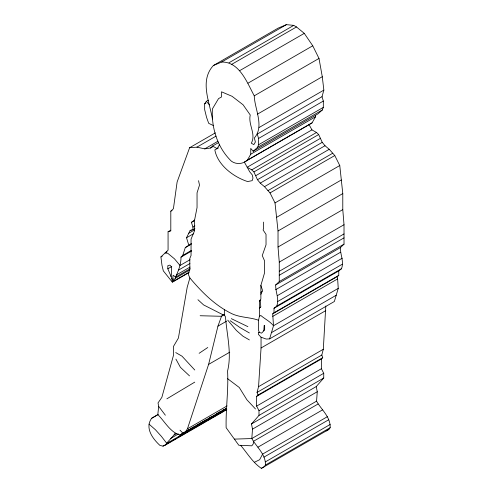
<?xml version="1.0" encoding="UTF-8"?>
<svg xmlns="http://www.w3.org/2000/svg" width="493" height="493" viewBox="0 0 493 493"><rect width="100%" height="100%" fill="white"/><g stroke="black" fill="none" stroke-linecap="round" stroke-linejoin="round"><path stroke-width="0.74" d="M240.639 445.345C247.264 453.116 252.817 462.693 261.382 468.35L264.125 466.785L265.425 465.065C265.9 454.361 256.606 447.114 251.806 438.548L252.508 429.12L251.492 423.949L258.991 415.408L258.991 410.681L256.625 406.115L256.625 396.384L257.981 395.053L257.056 392.41L258.554 386.66L261.05 347.99L261.05 337.212L258.381 334.353L258.381 332.245L261.641 333.12L263.792 330.834L264.655 329.792L264.655 325.59L264.199 325.325L263.792 330.834M256.625 396.384L321.381 359.003L322.736 357.665L321.812 355.022L323.309 349.272L325.805 305.98M261.382 468.35L328.88 429.403L330.181 427.677C330.655 416.979 321.362 409.726 316.561 401.16L317.264 391.738L316.247 386.567L323.741 378.026L323.741 373.293L321.381 368.727L321.381 359.003M226.749 408.278L179.809 434.999C169.888 431.942 164.878 421.546 157.815 414.613L158.666 406.361L158.031 402.929L161.858 397.364L173.456 355.404L173.456 346.468L178.398 338.069L187.192 287.283L189.879 277.966L188.616 275.082L188.616 272.45L189.817 269.739L189.817 258.437L191.05 255.466L191.05 239.154L194.587 230.656L194.587 220.075L197.046 207.59L197.046 192.868L199.492 185.158L198.556 180.691M191.339 250.456L182.755 255.417L180.993 257.155C181.171 265.752 177.135 273.258 173.992 280.924L172.624 280.135L167.823 268.802L167.823 265.647L169.857 265.135L171.57 266.836L171.57 273.375L170.997 276.665M261.05 337.212L266.195 339.048L269.597 338.888L273.492 325.744L272.709 313.844L274.009 312.765L274.009 308.298L276.783 306.067C279.451 298.863 275.402 292.078 275.686 284.948L279.26 281.558L344.015 244.171L344.015 224.722L342.783 209.624L342.783 193.589L339.769 165.531L334.784 155.535L329.232 149.293L325.016 145.731L322.225 142.348L318.669 134.546L316.5 132.488L311.946 129.862L309.086 124.667L312.081 122.849L315.508 116.816L315.508 115.374M274.009 308.298L338.765 270.916L341.538 268.685C344.206 261.475 340.158 254.696 340.441 247.566L344.015 244.171M259.392 332.233L258.548 330.507L258.548 320.253L259.392 316.401L259.392 301.155L260.877 299.048L260.877 285.429L264.544 272.906L264.544 260.815L262.251 255.571L266.029 244.799L266.029 234.366L263.089 229.966L263.619 228.413L263.619 222.103M185.121 432.312L187.439 428.824L208.601 364.401L217.937 326.163L221.511 316.296L222.935 314.744L224.358 314.972L225.498 316.913C226.798 334.821 231.956 353.191 227.569 371.038C228.623 389.981 225.671 408.777 226.139 427.696L238.822 445.265L251.837 445.814L253.34 443.743L253.34 441.377L318.096 403.989M212.421 119.01C209.519 101.632 199.412 80.686 213.377 65.52L221.64 62.038C239.493 61.619 247.203 82.806 254.246 95.827C254.653 109.206 264.593 126.276 254.345 137.997L255.38 142.015L253.833 144.634L251.331 143.192C256.403 134.028 247.93 124.637 250.247 114.986L243.086 104.793L232.086 96.308L221.48 91.803L221.48 97.016L218.535 98.606L212.421 108.879C211.269 127.909 217.524 147.801 231.396 161.186C236.19 164.687 242.913 164.138 247.326 160.237L312.081 122.849M247.326 160.237L250.752 154.204L250.752 148.418L253.18 151.265L317.936 113.877L322.305 110.001L323.322 107.375L323.322 101.065L322.034 96.671L323.852 90.12L322.28 76.723L319.002 58.445L312.753 45.794L304.28 33.364L296.484 26.949L293.754 25.371L286.396 24.65L278.132 28.132L213.377 65.52M338.765 270.916L338.765 275.384L337.465 276.462L338.247 288.362L334.353 301.5L269.597 338.888M182.755 255.417L185.288 247.609L191.407 243.567M215.373 132.863L189.602 147.74L177.116 181.991L173.413 208.718L170.8 211.195L170.8 230.97L168.07 231.753L168.07 250.154L160.921 256.921L161.987 265.326L163.306 270.842L172.371 282.187L188.893 272.647M253.18 151.265L257.549 147.382L258.566 144.757L258.566 138.453L257.278 134.059L322.034 96.671M260.877 294.296L262.522 290.346L260.877 285.429M226.835 409.609L165.383 445.087L162.992 446.134L159.935 445.407C152.725 438.764 144.646 428.041 151.591 418.323L157.815 414.613M165.383 445.087C168.162 440.748 172.47 437.544 175.101 433.255M188.764 245.095L186.52 237.762L190.064 230.632L191.383 229.867M219.521 144.671L217.13 148.67L214.825 149.872C217.549 165.05 233.596 177.061 247.64 181.566L252.169 180.648L252.971 178.102L252.262 174.916L249.68 171.755L244.331 162.049L309.086 124.667M213.568 125.641L208.712 123.349L206.598 117.476L204.657 109.619L204.657 103.838L206.308 101.342L208.292 100.202M189.602 147.74L196.923 147.154L204.749 148.868L210.536 148.023L212.575 146.039L218.522 142.606M190.064 230.632L192.936 229.701L192.936 227.076L191.413 222.374L194.587 220.075M259.392 316.401L260.772 315.446C264.907 319.033 270.028 321.356 273.492 325.744L338.247 288.362M199.123 353.308L207.775 347.497M166.85 398.843L194.76 382.13M221.64 62.038L286.396 24.65M228.999 62.753L293.754 25.371M231.735 64.33L296.484 26.949M239.524 70.745L304.28 33.364M204.657 103.838L205.975 103.074M247.997 83.181L312.753 45.794M254.246 95.827L319.002 58.445M196.923 147.154L216.088 136.093M257.525 114.111L322.28 76.723M204.749 148.868L217.968 141.238M210.536 148.023L212.52 146.877M218.454 147.906L217.13 148.67L212.575 146.039M259.096 127.502L323.852 90.12M258.566 138.453L323.322 101.065M258.566 144.757L323.322 107.375M257.549 147.382L322.305 110.001M250.752 154.204L315.508 116.816M170.8 211.195L172.125 210.431M311.946 129.862L247.19 167.244L251.744 169.875L253.913 171.934L257.469 179.735L260.261 183.119L264.476 186.681L270.028 192.923L275.014 202.919L278.027 230.977L278.027 247.011L279.26 262.11L279.26 281.558M251.744 169.875L316.5 132.488M253.913 171.934L318.669 134.546M255.861 175.631L320.616 138.243M257.469 179.735L322.225 142.348M168.07 231.753L170.714 230.225M191.413 222.374L194.723 220.47M260.261 183.119L325.016 145.731M192.936 227.076L194.914 225.93M264.476 186.681L329.232 149.293M192.936 229.701L194.914 228.561M188.764 233.244L194.71 229.812M267.97 190.612L332.726 153.224M186.52 237.762L193.792 233.565M167.028 251.874L165.044 253.014L167.78 253.291L174.454 258.819L180.044 265.474L189.959 259.749M270.028 192.923L334.784 155.535M160.921 256.921L162.24 256.157M185.288 247.609L191.235 244.171M180.993 257.155L191.567 251.048M275.014 202.919L339.769 165.531M167.823 268.802L171.786 266.516M178.706 269.998L189.941 263.515M176.217 275.051L190.088 267.04M276.567 217.364L341.316 179.976M190.169 268.691L175.631 277.084L173.148 275.267L172.84 277.732L173.992 280.924L189.189 272.148M175.28 278.305L189.817 269.911M278.027 230.977L342.783 193.589M278.027 247.011L342.783 209.624M279.26 262.11L344.015 224.722M279.26 271.31L344.015 233.922M279.26 275.248L344.015 237.866M260.877 292.478L262.196 291.714M275.686 284.948L340.441 247.566M224.149 314.768L221.511 316.296L200.14 315.736M275.686 289.681L340.441 252.293M259.392 301.155L260.717 300.391M217.937 326.163L226.527 321.202M277.553 295.553L342.308 258.166M260.717 307.225L259.392 307.989L260.809 306.751L260.138 300.101M277.553 301.599L342.308 264.217M276.783 306.067L341.538 268.685M274.009 312.765L338.765 275.384M272.709 313.844L337.465 276.462M272.709 316.401L337.465 279.013M208.601 364.401L229.744 352.193M271.452 332.639L336.208 295.252M261.05 347.99L325.805 310.602M151.591 418.323L158.198 414.508M174.294 434.962L176.938 433.439M258.554 386.66L323.309 349.272M170.59 438.487L178.521 433.908M187.439 428.824L227.088 405.93M179.809 434.999L185.756 431.56M187.741 430.42L189.059 429.656M190.384 428.892L192.362 427.745M193.687 426.987L195.006 426.223M196.331 425.459L200.953 422.791M202.278 422.026L206.9 419.358M208.225 418.594L212.187 416.302M216.809 413.633L218.134 412.869M219.453 412.105L220.778 411.347M222.756 410.201L224.081 409.436M226.047 408.537L183.094 433.335L180.019 430.192M226.262 409.024L166.794 443.361L161.377 436.354L155.381 429.705L148.985 424.109M162.992 446.134L164.976 444.988M166.295 444.224L170.923 441.555M172.242 440.791L176.204 438.505M177.529 437.741L182.151 435.072M183.476 434.308L185.46 433.162M186.779 432.398L188.098 431.64M189.423 430.876L194.045 428.201M195.37 427.443L199.992 424.769M201.317 424.005L205.938 421.336M207.263 420.572L211.226 418.286M212.551 417.522L220.476 412.943M221.801 412.179L223.119 411.421M224.444 410.657L225.763 409.893M257.056 392.41L321.812 355.022M257.981 395.053L322.736 357.665M256.625 406.115L321.381 368.727M258.991 410.681L323.741 373.293M258.991 415.408L323.741 378.026M251.492 423.949L316.247 386.567M252.508 429.12L317.264 391.738M316.561 401.16L251.806 438.548L234.378 439.115M257.968 447.169L322.724 409.782M327.377 416.69L262.621 454.078L259.626 459.729L254.604 462.169M263.934 457.153L328.689 419.771M265.425 461.855L330.181 424.467M265.425 465.065L330.181 427.677M326.138 430.962L328.88 429.403M231.328 318.663L247.887 326.662M222.935 314.744L203.621 304.939L197.946 299.719M258.548 320.253C250.197 317.19 240.559 317.677 232.209 313.868C215.182 305.672 201.908 292.232 189.879 277.966M249.39 332.972L239.906 327.5L230.176 320.703M249.39 339.93L243.012 336.244L236.4 330.464L227.754 320.173M175.748 352.581L182.04 356.211L194.76 369.996M227.569 378.661L239.271 387.492L246.894 399.792L255.485 408.968M189.509 375.882L180.395 367.303L175.915 359.12M206.308 101.342L209.574 104.917M158.666 406.361L165.358 415.217M171.81 278.397L172.371 282.187M224.358 309.333L224.358 314.972"/></g></svg>
